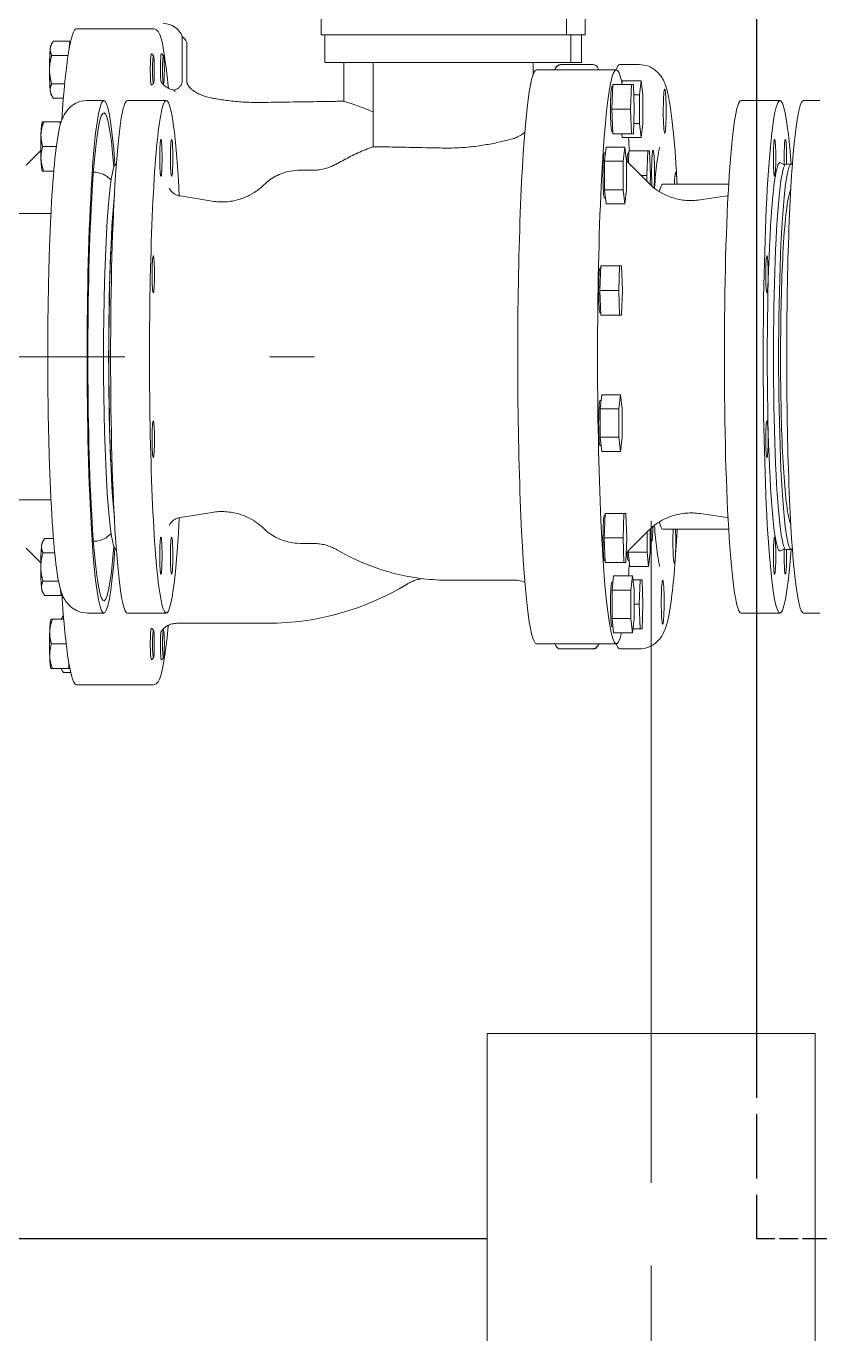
# Model space of a CAD drawing. Header units: millimetres. Extents: x 0 to 100323, y 0 to 59400.
# Drawn here: x 27962 to 28349, y 44694 to 45332 of the extents above; entities that cross this region are included whole.
import ezdxf

# ---------------------------------------------------------------- set-up
doc = ezdxf.new("R2010")
doc.units = ezdxf.units.MM
doc.header["$LTSCALE"] = 100
doc.linetypes.add('CHAIN', pattern=[0.3543, 0.2362, -0.0295, 0.0591, -0.0295])
doc.linetypes.add('DASHED', pattern=[0.2067, 0.1654, -0.0413])
for name, color, linetype, lineweight in [('Centerline', 7, 'Continuous', 18), ('Hidden', 7, 'DASHED', 25), ('Visible', 7, 'Continuous', 25)]:
    doc.layers.add(name, color=color, linetype=linetype, lineweight=lineweight)
for name, color, linetype, lineweight, true_color in [('P_Biomass (BM)', 150, 'Continuous', 18, 0x007fff), ('P_BioMass CenterLine', 150, 'CHAIN', 18, 0x007fff), ('P_Cable Ducts (CD)', 30, 'Continuous', 18, 0xff7f00)]:
    doc.layers.add(name, color=color, linetype=linetype, lineweight=lineweight, true_color=true_color)

msp = doc.modelspace()

# ---------------------------------------------------------------- linework, layer by layer
at = {"layer": 'Centerline', "linetype": 'CHAIN', "ltscale": 13.667751}
msp.add_line((28266.6, 45090.53), (28266.6, 43860.53), dxfattribs=at)
at = {"layer": 'Hidden', "ltscale": 1.904597}
msp.add_line((28318.01, 44840.53), (28318.01, 44740.53), dxfattribs=at)
at = {"layer": 'Hidden', "ltscale": 0.544418}
msp.add_line((28318.01, 44740.53), (28346.6, 44740.53), dxfattribs=at)
at = {"layer": 'P_Biomass (BM)'}
for p, q in [((28105.6, 45327.53), (28105.6, 45407.53)), ((28225.34, 45407.53), (28225.34, 45327.53)), ((28234.5, 45327.53), (28234.5, 45407.53)), ((28023.78, 45330.53), (27986.36, 45330.53)), ((27973.84, 45322.51), (27974.45, 45323.59)), ((27983.11, 45324.44), (27974.99, 45324.44)), ((27983.11, 45324.44), (27982.56, 45319.59)), ((27983.24, 45323.26), (27983.11, 45324.44)), ((28037.93, 45305.51), (28037.93, 45326.78)), ((28040.16, 45323.03), (28040.16, 45304.66)), ((28105.6, 45327.53), (28225.34, 45327.53)), ((28107.47, 45327.53), (28107.47, 45314.03)), ((28225.34, 45327.53), (28227.21, 45327.53)), ((28227.21, 45327.53), (28227.39, 45327.53)), ((28227.39, 45327.53), (28232.45, 45327.53)), ((28227.39, 45327.53), (28227.39, 45314.03)), ((28232.45, 45327.53), (28232.63, 45327.53)), ((28232.63, 45327.53), (28234.5, 45327.53)), ((28232.63, 45327.53), (28232.63, 45314.03)), ((27982.22, 45317.52), (27974.21, 45317.52)), ((28023.85, 45317.35), (28022.85, 45318.34)), ((28028.76, 45317.35), (28027.76, 45318.34)), ((28133.51, 45314.03), (28107.47, 45314.03)), ((28116.66, 45295.15), (28116.66, 45314.03)), ((28131.05, 45272.99), (28131.05, 45314.03)), ((28133.51, 45314.03), (28198.91, 45314.03)), ((28227.39, 45314.03), (28198.91, 45314.03)), ((28209.05, 45308.2), (28209.05, 45314.03)), ((28210.71, 45310.53), (28249.63, 45310.53)), ((28238.32, 45313.03), (28222.35, 45313.03)), ((28227.39, 45314.03), (28230.74, 45314.03)), ((28232.63, 45314.03), (28230.74, 45314.03)), ((28251.29, 45313.03), (28260.77, 45313.03)), ((28023.85, 45303.83), (28023.13, 45303.11)), ((28028.76, 45303.83), (28028.44, 45303.52)), ((28252.33, 45303.27), (28252.54, 45305.13)), ((28252.54, 45305.13), (28261.72, 45305.13)), ((28260.94, 45298.2), (28261.72, 45305.13)), ((28261.72, 45305.13), (28262.51, 45298.2)), ((27973.84, 45298.67), (27974.45, 45297.59)), ((27980.55, 45303.66), (27974.21, 45303.66)), ((28247.4, 45291.27), (28247.86, 45303.27)), ((28247.82, 45302.27), (28247.51, 45302.27)), ((28247.86, 45303.27), (28257.04, 45303.27)), ((28256.58, 45291.27), (28257.04, 45303.27)), ((28257.04, 45303.27), (28257.94, 45303.27)), ((28257.94, 45303.27), (28258.4, 45291.27)), ((28258.14, 45298.2), (28260.94, 45298.2)), ((28260.94, 45298.2), (28260.94, 45284.34)), ((28262.51, 45298.2), (28262.51, 45284.34)), ((27979.92, 45296.73), (27974.99, 45296.73)), ((27999.66, 45295.53), (27991.68, 45295.53)), ((28011.14, 45295.53), (28030.1, 45295.53)), ((28247.4, 45291.27), (28256.58, 45291.27)), ((28247.86, 45279.27), (28247.4, 45291.27)), ((28256.58, 45291.27), (28257.04, 45279.27)), ((28258.4, 45291.27), (28257.94, 45279.27)), ((28329.46, 45295.53), (28310.5, 45295.53)), ((28340.93, 45295.53), (28348.92, 45295.53)), ((27969.58, 45284.98), (27969.63, 45285.06)), ((27978.4, 45285.06), (27970.29, 45285.06)), ((27978.4, 45285.06), (27978.34, 45283.41)), ((27978.83, 45285.06), (27978.4, 45285.06)), ((28247.82, 45280.27), (28247.51, 45280.27)), ((28247.86, 45279.27), (28257.04, 45279.27)), ((28252.54, 45277.41), (28252.33, 45279.27)), ((28257.04, 45279.27), (28257.94, 45279.27)), ((28258.14, 45284.34), (28260.94, 45284.34)), ((28261.72, 45277.41), (28260.94, 45284.34)), ((28261.72, 45277.41), (28262.51, 45284.34)), ((27976.47, 45273.06), (27969.84, 45273.06)), ((28243.86, 45265.85), (28244.64, 45272.77)), ((28244.64, 45272.77), (28253.83, 45272.77)), ((28252.54, 45277.41), (28261.72, 45277.41)), ((28253.04, 45265.85), (28253.83, 45272.77)), ((28253.83, 45272.77), (28254.61, 45265.85)), ((27961.75, 45263.9), (27968.9, 45271.08)), ((28244.32, 45269.92), (28243.85, 45269.92)), ((28243.86, 45265.85), (28253.04, 45265.85)), ((28243.86, 45251.99), (28243.86, 45265.85)), ((28253.04, 45251.99), (28253.04, 45265.85)), ((28254.61, 45265.85), (28254.61, 45251.99)), ((28255.72, 45269.92), (28255.41, 45269.92)), ((28255.54, 45265.11), (28255.76, 45270.92)), ((28255.76, 45270.92), (28264.94, 45270.92)), ((28264.94, 45270.92), (28264.48, 45258.92)), ((28264.94, 45270.92), (28265.84, 45270.92)), ((28265.84, 45270.92), (28266.3, 45258.92)), ((27969.58, 45261.14), (27969.63, 45261.06)), ((27975.21, 45261.06), (27970.29, 45261.06)), ((27994.68, 45260.53), (27994.57, 45260.53)), ((28005.75, 45264.53), (28005.65, 45264.53)), ((28095.36, 45261.53), (28101.38, 45261.53)), ((28265.3, 45255.3), (28255.88, 45264.76)), ((28331.79, 45263.98), (28329.69, 45265.19)), ((28332.45, 45264.53), (28334.95, 45264.53)), ((28261.7, 45258.92), (28264.48, 45258.92)), ((28264.59, 45256.01), (28264.48, 45258.92)), ((28266.3, 45258.92), (28266.13, 45254.5)), ((28272.24, 45254.68), (28304.45, 45254.68)), ((28052.44, 45246.41), (28036.86, 45248.94)), ((28244.32, 45247.92), (28243.85, 45247.92)), ((28243.86, 45251.99), (28253.04, 45251.99)), ((28244.64, 45245.06), (28243.86, 45251.99)), ((28253.04, 45251.99), (28253.83, 45245.06)), ((28253.83, 45245.06), (28254.61, 45251.99)), ((28290.49, 45247.03), (28303.65, 45249)), ((27852.42, 45240.38), (27973.86, 45240.38)), ((28244.64, 45245.06), (28253.83, 45245.06)), ((28241.62, 45202.88), (28242.08, 45214.88)), ((28242.08, 45214.88), (28251.26, 45214.88)), ((28250.8, 45202.88), (28251.26, 45214.88)), ((28251.26, 45214.88), (28252.16, 45214.88)), ((28252.16, 45214.88), (28252.62, 45202.88)), ((28242.04, 45213.88), (28241.73, 45213.88)), ((28241.62, 45202.88), (28250.8, 45202.88)), ((28242.08, 45190.88), (28241.62, 45202.88)), ((28251.26, 45190.88), (28250.8, 45202.88)), ((28252.16, 45190.88), (28252.62, 45202.88)), ((28242.04, 45191.88), (28241.73, 45191.88)), ((28242.08, 45190.88), (28251.26, 45190.88)), ((28252.16, 45190.88), (28251.26, 45190.88)), ((28241.74, 45145.1), (28242.53, 45152.03)), ((28242.53, 45152.03), (28251.71, 45152.03)), ((28250.92, 45145.1), (28251.71, 45152.03)), ((28251.71, 45152.03), (28252.49, 45145.1)), ((28242.2, 45149.18), (28241.73, 45149.18)), ((28241.74, 45145.1), (28250.92, 45145.1)), ((28241.74, 45131.25), (28241.74, 45145.1)), ((28250.92, 45131.25), (28250.92, 45145.1)), ((28252.49, 45145.1), (28252.49, 45131.25)), ((28242.2, 45127.18), (28241.73, 45127.18)), ((28241.74, 45131.25), (28250.92, 45131.25)), ((28242.53, 45124.32), (28241.74, 45131.25)), ((28251.71, 45124.32), (28250.92, 45131.25)), ((28251.71, 45124.32), (28252.49, 45131.25)), ((28242.53, 45124.32), (28251.71, 45124.32)), ((27852.42, 45100.68), (27973.86, 45100.68)), ((28052.44, 45094.65), (28036.86, 45092.12)), ((28243.74, 45082.14), (28244.19, 45094.14)), ((28244.19, 45094.14), (28253.37, 45094.14)), ((28252.92, 45082.14), (28253.37, 45094.14)), ((28253.37, 45094.14), (28254.28, 45094.14)), ((28254.28, 45094.14), (28254.73, 45082.14)), ((28290.49, 45094.03), (28303.65, 45092.05)), ((28244.15, 45093.14), (28243.85, 45093.14)), ((27969.58, 45079.92), (27970.2, 45081)), ((27975.06, 45081.85), (27970.74, 45081.85)), ((28243.74, 45082.14), (28252.92, 45082.14)), ((28244.19, 45070.14), (28243.74, 45082.14)), ((28253.37, 45070.14), (28252.92, 45082.14)), ((28254.73, 45082.14), (28254.28, 45070.14)), ((28265.3, 45085.76), (28255.88, 45076.3)), ((28264.6, 45075.21), (28264.6, 45085.06)), ((28266.17, 45086.6), (28266.17, 45075.21)), ((28272.24, 45086.38), (28304.45, 45086.38)), ((27961.75, 45077.15), (27968.9, 45069.97)), ((27975.68, 45074.93), (27969.96, 45074.93)), ((27994.68, 45080.53), (27994.57, 45080.53)), ((28005.75, 45076.53), (28005.65, 45076.53)), ((28095.36, 45079.53), (28101.38, 45079.53)), ((28255.42, 45075.21), (28255.42, 45075.82)), ((28255.42, 45075.21), (28264.6, 45075.21)), ((28256.21, 45068.28), (28255.42, 45075.21)), ((28265.39, 45068.28), (28264.6, 45075.21)), ((28266.17, 45075.21), (28265.39, 45068.28)), ((28331.79, 45077.08), (28329.69, 45075.86)), ((28332.45, 45076.53), (28334.95, 45076.53)), ((28244.15, 45071.14), (28243.85, 45071.14)), ((28244.19, 45070.14), (28253.37, 45070.14)), ((28254.28, 45070.14), (28253.37, 45070.14)), ((28255.88, 45071.14), (28255.41, 45071.14)), ((28256.21, 45068.28), (28265.39, 45068.28)), ((28168.05, 45061.53), (28200.73, 45061.53)), ((28247.53, 45056.72), (28248.31, 45063.64)), ((28248.31, 45063.64), (28257.49, 45063.64)), ((28256.71, 45056.72), (28257.49, 45063.64)), ((28257.49, 45063.64), (28258.28, 45056.72)), ((28257.7, 45061.79), (28261.27, 45061.79)), ((28261.27, 45061.79), (28260.82, 45049.79)), ((28261.27, 45061.79), (28262.18, 45061.79)), ((28262.63, 45049.79), (28262.18, 45061.79)), ((27969.58, 45056.08), (27970.2, 45055)), ((27977.56, 45061.07), (27969.96, 45061.07)), ((27978.54, 45056.93), (27978.85, 45054.14)), ((27978.85, 45054.14), (27979, 45055.47)), ((28247.99, 45060.79), (28247.51, 45060.79)), ((28247.53, 45056.72), (28256.71, 45056.72)), ((28247.53, 45042.86), (28247.53, 45056.72)), ((28256.71, 45042.86), (28256.71, 45056.72)), ((28258.28, 45042.86), (28258.28, 45056.72)), ((27978.85, 45054.14), (27970.74, 45054.14)), ((28258.28, 45049.79), (28260.82, 45049.79)), ((28261.27, 45037.79), (28260.82, 45049.79)), ((28262.63, 45049.79), (28262.18, 45037.79)), ((27973.84, 45042.39), (27973.88, 45042.47)), ((27980.08, 45042.47), (27974.54, 45042.47)), ((27978.79, 45042.47), (27979.36, 45043.47)), ((27979.92, 45044.33), (27979.9, 45044.33)), ((27999.66, 45045.53), (27991.68, 45045.53)), ((28011.14, 45045.53), (28030.1, 45045.53)), ((28247.53, 45042.86), (28256.71, 45042.86)), ((28248.31, 45035.93), (28247.53, 45042.86)), ((28257.49, 45035.93), (28256.71, 45042.86)), ((28258.28, 45042.86), (28257.49, 45035.93)), ((28329.46, 45045.53), (28310.5, 45045.53)), ((28340.93, 45045.53), (28348.92, 45045.53)), ((28023.85, 45037.23), (28023.13, 45037.95)), ((28028.76, 45037.23), (28028.44, 45037.54)), ((28079.66, 45040.53), (28035.25, 45040.53)), ((28247.99, 45038.79), (28247.51, 45038.79)), ((28248.31, 45035.93), (28257.49, 45035.93)), ((28257.7, 45037.79), (28261.27, 45037.79)), ((28262.18, 45037.79), (28261.27, 45037.79)), ((27981.3, 45030.47), (27974.09, 45030.47)), ((28210.71, 45030.53), (28249.63, 45030.53)), ((28023.85, 45023.71), (28022.85, 45022.71)), ((28028.76, 45023.71), (28027.76, 45022.71)), ((28238.32, 45028.03), (28222.35, 45028.03)), ((28251.29, 45028.03), (28260.77, 45028.03)), ((27973.84, 45018.55), (27973.88, 45018.47)), ((27982.65, 45018.47), (27974.54, 45018.47)), ((27978.79, 45018.47), (27979.36, 45017.47)), ((27982.53, 45021.59), (27982.65, 45018.47)), ((27982.65, 45018.47), (27983.1, 45018.47)), ((27983.5, 45016.61), (27979.9, 45016.61)), ((28023.78, 45010.53), (27986.36, 45010.53))]:
    msp.add_line(p, q, dxfattribs=at)
for centre, radius, start, end in [((28028.66, 45323.03), 10, 21.91075, 90), ((28079.66, 45170.53), 130, 66.71436, 73.46227), ((28079.66, 45170.53), 130, 270, 301.49907)]:
    msp.add_arc(centre, radius, start, end, dxfattribs=at)
for centre, major_axis, start_param, end_param in [((27986.36, 45170.53), (0, 160), 0, 0.765731), ((27973.92, 45310.59), (0, 12), 0.523599, 1.570796), ((27973.92, 45310.59), (0, 12), 0.113789, 0.523599), ((28022.82, 45310.59), (0, 7.77), 6.217589, 8.835221), ((28027.73, 45310.59), (0, 7.77), 6.217589, 8.311622), ((28249.63, 45170.53), (0, 140), 5.97488, 9.703499), ((27973.92, 45310.59), (0, 12), 1.570796, 2.617994), ((28210.71, 45170.53), (0, 140), 0, 3.141593), ((28251.29, 45170.53), (0, 142.5), 0, 0.187592), ((27999.66, 45170.53), (0, -125), 2.417031, 7.007747), ((28030.1, 45170.53), (0, -125), 2.249602, 7.175176), ((28329.46, 45170.53), (0, -125), 2.421887, 7.002891), ((27973.92, 45310.59), (0, -12), 5.759587, 6.169397), ((27999.66, 45170.53), (0, -119), 2.461301, 6.963477), ((28247.51, 45291.27), (0, -11), 3.141593, 6.283185), ((28273.24, 45290.29), (0, 10.75), 0.162793, 5.995002), ((28011.14, 45170.53), (0, -125), 3.141593, 6.283185), ((28310.5, 45170.53), (0, -125), 3.141593, 6.283185), ((28340.93, 45170.53), (0, 125), 0, 3.141593), ((27969.67, 45273.06), (0, 12), 0.113789, 1.047198), ((27969.67, 45273.06), (0, 12), 1.047198, 2.094395), ((28249.63, 45170.53), (0, 140), 5.511964, 5.581042), ((28267.55, 45260.53), (0, 10.75), 3.919198, 6.7804), ((28332.09, 45267.54), (0, 9), 4.371686, 8.24304), ((27969.67, 45273.06), (0, -12), 5.235988, 6.169397), ((28243.85, 45258.92), (0, -11), 3.141593, 6.283185), ((28255.41, 45258.92), (0, 11), 0, 0.885721), ((28267.55, 45260.53), (0, 10.75), 0.948191, 2.25751), ((28329.46, 45170.53), (0, 94.73), 6.245329, 9.462635), ((28334.95, 45170.53), (0, 94), 6.190751, 9.517212), ((28005.65, 45170.53), (0, -94), 3.141593, 6.283185), ((28278.63, 45249.9), (0, 10.75), 5.66058, 7.393169), ((28332.45, 45170.53), (0, 94), 0, 3.141593), ((28272.24, 45170.53), (0, 84.15), 0, 0.294103), ((28278.63, 45249.9), (0, -10.75), 2.031609, 2.068011), ((28008.15, 45170.53), (0, 94), 0.577185, 2.564408), ((28008.15, 45170.53), (0, -93), 3.752368, 5.672409), ((28241.73, 45202.88), (0, -11), 3.141593, 6.283185), ((28241.73, 45138.18), (0, -11), 3.141593, 6.283185), ((28243.85, 45082.14), (0, -11), 3.141593, 6.283185), ((28266.86, 45091.16), (0, -10.75), 5.66058, 7.533429), ((28272.24, 45170.53), (0, -84.15), 5.989083, 6.283185), ((28266.86, 45091.16), (0, 10.75), 2.004432, 2.068011), ((28277.94, 45080.53), (0, -10.75), 4.136696, 6.7804), ((28277.94, 45080.53), (0, -10.75), 0.948191, 2.146489), ((27969.67, 45068), (0, 12), 0.523599, 1.570796), ((27969.67, 45068), (0, 12), 0.113789, 0.523599), ((28255.41, 45082.14), (0, -11), 5.397465, 6.283185), ((28332.09, 45073.52), (0, -9), 4.323331, 8.194685), ((27969.67, 45068), (0, 12), 1.570796, 2.617994), ((28249.63, 45170.53), (0, 140), 3.843736, 3.912059), ((28272.25, 45050.76), (0, -10.75), 0.162793, 5.995002), ((27969.67, 45068), (0, -12), 5.759587, 6.169397), ((27986.36, 45170.53), (0, -160), 5.517455, 6.283185), ((28247.51, 45049.79), (0, -11), 3.141593, 6.283185), ((27973.92, 45030.47), (0, 12), 0.113789, 1.047198), ((27973.92, 45030.47), (0, 12), 1.047198, 2.094395), ((28022.82, 45030.47), (0, -7.77), 3.731149, 6.348781), ((28027.73, 45030.47), (0, -7.77), 4.254748, 6.348781), ((28251.29, 45170.53), (0, -142.5), 6.095593, 6.283185), ((27973.92, 45030.47), (0, -12), 5.235988, 6.169397)]:
    msp.add_ellipse(centre, major_axis=major_axis, ratio=0.065414, start_param=start_param, end_param=end_param, dxfattribs=at)
for centre, major_axis in [((28023.82, 45310.59), (0, 6.77)), ((28028.73, 45310.59), (0, -6.77)), ((28027.47, 45267.54), (0, 9)), ((28032.73, 45267.54), (0, -9)), ((28326.83, 45267.54), (0, 9)), ((28023.75, 45210.71), (0, 9)), ((28323.11, 45210.71), (0, -9)), ((28023.75, 45130.35), (0, 9)), ((28323.11, 45130.35), (0, -9)), ((28027.47, 45073.52), (0, 9)), ((28032.73, 45073.52), (0, -9)), ((28326.83, 45073.52), (0, -9)), ((28023.82, 45030.47), (0, 6.77)), ((28028.73, 45030.47), (0, -6.77))]:
    msp.add_ellipse(centre, major_axis=major_axis, ratio=0.065414, dxfattribs=at)
for points, knots in [([(28031.13, 45301.49), (28030.5, 45308.05), (28029.82, 45313.57), (28028.05, 45324.41), (28027.57, 45328.07), (28024.92, 45330.26), (28024.38, 45330.53), (28023.78, 45330.53)], [7.2539836, 7.2539836, 7.2539836, 7.2539836, 7.473267, 7.473267, 7.7999765, 7.7999765, 7.8539816, 7.8539816, 7.8539816, 7.8539816]), ([(28037.94, 45326.76), (28037.96, 45326.72), (28038, 45326.66), (28038.25, 45326.4), (28038.53, 45326.13), (28039.18, 45325.44), (28039.55, 45324.98), (28039.89, 45324.28), (28039.99, 45324.06), (28040.1, 45323.65), (28040.13, 45323.48), (28040.16, 45323.21), (28040.16, 45323.12), (28040.16, 45323.03)], [4.346004, 4.346004, 4.346004, 4.346004, 4.614397, 4.614397, 5.186441, 5.186441, 5.814482, 5.814482, 6.038344, 6.038344, 6.170665, 6.170665, 6.234872, 6.234872, 6.234872, 6.234872]), ([(28238.32, 45313.03), (28239.32, 45313.03), (28239.99, 45312.37), (28240.67, 45311.4), (28240.88, 45310.99), (28241.08, 45310.53)], [4.712389, 4.712389, 4.712389, 4.712389, 4.8063446, 4.8063446, 4.8629007, 4.8629007, 4.8629007, 4.8629007]), ([(28279.31, 45254.68), (28279.07, 45259.09), (28278.81, 45263.27), (28277.83, 45277.1), (28277.03, 45285.29), (28275.56, 45295.22), (28275.02, 45298.17), (28273.79, 45302.53), (28273.35, 45304.05), (28271.68, 45306.97), (28271.07, 45307.94), (28268.97, 45310.11), (28267.51, 45311.34), (28263.96, 45312.7), (28262.37, 45313.03), (28260.77, 45313.03)], [2.7204639, 2.7204639, 2.7204639, 2.7204639, 2.850689, 2.850689, 3.1801108, 3.1801108, 3.3684815, 3.3684815, 3.4827341, 3.4827341, 3.5295395, 3.5295395, 3.5719089, 3.5719089, 3.5969868, 3.5969868, 3.5969868, 3.5969868]), ([(28023.13, 45303.11), (28023.1, 45303.08), (28023.07, 45303.07), (28022.96, 45303.05), (28022.85, 45303.12), (28022.66, 45303.47), (28022.57, 45303.75), (28022.54, 45304.13)], [2.1876151, 2.1876151, 2.1876151, 2.1876151, 2.2549429, 2.2549429, 2.4488197, 2.4488197, 2.6508871, 2.6508871, 2.6508871, 2.6508871]), ([(28027.6, 45304.68), (28027.55, 45304.92), (28027.5, 45305.18), (28027.36, 45305.98), (28027.29, 45306.55), (28027.27, 45307.15)], [2.3369942, 2.3369942, 2.3369942, 2.3369942, 2.4488197, 2.4488197, 2.6508871, 2.6508871, 2.6508871, 2.6508871]), ([(28033.93, 45300.62), (28032.6, 45300.81), (28031.43, 45301.28), (28029.62, 45302.34), (28029, 45302.91), (28028.03, 45303.95), (28027.79, 45304.36), (28027.48, 45304.88), (28027.44, 45304.99), (28027.44, 45304.99)], [4.7216684, 4.7216684, 4.7216684, 4.7216684, 4.7504118, 4.7504118, 4.7824609, 4.7824609, 4.823845, 4.823845, 4.8671862, 4.8671862, 4.8671862, 4.8671862]), ([(28033.88, 45300.61), (28034.12, 45300.66), (28034.38, 45300.73), (28034.94, 45300.93), (28035.24, 45301.07), (28035.92, 45301.48), (28036.29, 45301.78), (28036.96, 45302.5), (28037.25, 45302.95), (28037.69, 45303.91), (28037.84, 45304.43), (28037.92, 45305.14), (28037.93, 45305.32), (28037.93, 45305.51)], [0, 0, 0, 0, 0.0858513, 0.0858513, 0.1884638, 0.1884638, 0.3291483, 0.3291483, 0.487157, 0.487157, 0.6468721, 0.6468721, 0.7028784, 0.7028784, 0.7028784, 0.7028784]), ([(28040.16, 45304.66), (28040.16, 45304.58), (28040.16, 45304.51), (28040.17, 45304.44), (28040.18, 45304.33), (28040.2, 45304.23), (28040.22, 45304.15), (28040.26, 45303.97), (28040.31, 45303.8), (28040.37, 45303.64), (28040.41, 45303.55), (28040.45, 45303.45), (28040.5, 45303.36), (28040.63, 45303.08), (28040.8, 45302.8), (28041, 45302.52), (28041.31, 45302.1), (28041.72, 45301.63), (28042.26, 45301.13), (28042.4, 45301), (28042.56, 45300.87), (28042.72, 45300.74), (28042.92, 45300.57), (28043.13, 45300.41), (28043.36, 45300.24), (28043.63, 45300.05), (28043.91, 45299.86), (28044.21, 45299.68), (28044.36, 45299.58), (28044.52, 45299.49), (28044.68, 45299.39), (28045.3, 45299.03), (28045.97, 45298.69), (28046.69, 45298.38), (28048.2, 45297.73), (28049.92, 45297.2), (28051.82, 45296.82)], [0, 0, 0, 0, 0.022735, 0.022735, 0.022735, 0.056178, 0.056178, 0.056178, 0.123586, 0.123586, 0.123586, 0.164968, 0.164968, 0.164968, 0.280361, 0.280361, 0.280361, 0.452359, 0.452359, 0.452359, 0.497488, 0.497488, 0.497488, 0.553168, 0.553168, 0.553168, 0.618151, 0.618151, 0.618151, 0.652402, 0.652402, 0.652402, 0.785691, 0.785691, 0.785691, 1.064667, 1.064667, 1.064667, 1.064667]), ([(28034.48, 45299.98), (28034.47, 45299.99), (28034.47, 45299.99), (28034.47, 45299.99), (28034.42, 45300.02), (28034.38, 45300.04), (28034.33, 45300.07), (28034.21, 45300.15), (28034.11, 45300.22), (28034.04, 45300.28), (28033.95, 45300.36), (28033.89, 45300.42), (28033.86, 45300.47), (28033.85, 45300.48), (28033.84, 45300.49), (28033.84, 45300.5), (28033.82, 45300.54), (28033.82, 45300.57), (28033.84, 45300.59), (28033.85, 45300.6), (28033.86, 45300.61), (28033.88, 45300.61)], [-0.0064, -0.0064, -0.0064, -0.0064, 0, 0, 0, 0.092512, 0.092512, 0.092512, 0.357836, 0.357836, 0.357836, 0.649, 0.649, 0.649, 0.701693, 0.701693, 0.701693, 0.977222, 0.977222, 0.977222, 1.10244, 1.10244, 1.10244, 1.10244]), ([(28273.12, 45300.9), (28273.14, 45300.95), (28273.16, 45300.99), (28273.24, 45301.08), (28273.3, 45301.03), (28273.39, 45300.79), (28273.41, 45300.71), (28273.44, 45300.6)], [-2.1952792, -2.1952792, -2.1952792, -2.1952792, -2.0993492, -2.0993492, -1.8229843, -1.8229843, -1.7097702, -1.7097702, -1.7097702, -1.7097702]), ([(27991.68, 45045.53), (27990.14, 45045.53), (27988.61, 45045.84), (27985.91, 45046.84), (27984.79, 45047.54), (27982.83, 45049.07), (27982.11, 45049.88), (27980.73, 45051.67), (27980.26, 45052.55), (27978.95, 45055.26), (27978.56, 45056.73), (27977.12, 45062.53), (27976.42, 45067.6), (27975, 45081.6), (27974.36, 45090.67), (27973.34, 45110.98), (27972.95, 45122.06), (27972.43, 45145.38), (27972.3, 45157.61), (27972.29, 45182.08), (27972.41, 45194.31), (27972.91, 45217.59), (27973.28, 45228.63), (27974.25, 45248.5), (27974.84, 45257.3), (27976.24, 45272.12), (27976.98, 45277.82), (27978.5, 45284.15), (27978.9, 45285.72), (27980.38, 45288.74), (27980.95, 45289.81), (27983.02, 45292.16), (27984.3, 45293.38), (27987.72, 45294.98), (27989.42, 45295.45), (27991.36, 45295.53), (27991.52, 45295.53), (27991.68, 45295.53)], [3.719484, 3.719484, 3.719484, 3.719484, 3.743798, 3.743798, 3.77054, 3.77054, 3.803968, 3.803968, 3.854309, 3.854309, 3.976904, 3.976904, 4.291063, 4.291063, 4.635426, 4.635426, 4.961498, 4.961498, 5.284378, 5.284378, 5.606591, 5.606591, 5.929416, 5.929416, 6.25521, 6.25521, 6.595584, 6.595584, 6.728331, 6.728331, 6.787184, 6.787184, 6.830531, 6.830531, 6.858525, 6.858525, 6.861077, 6.861077, 6.861077, 6.861077]), ([(28077.11, 45294.56), (28076.44, 45294.55), (28075.77, 45294.54), (28072.65, 45294.54), (28070.13, 45294.62), (28065.15, 45294.92), (28062.7, 45295.15), (28058.04, 45295.73), (28055.83, 45296.07), (28053.12, 45296.56), (28052.46, 45296.69), (28051.82, 45296.82)], [-12.030169, -12.030169, -12.030169, -12.030169, -11.831688, -11.831688, -11.092097, -11.092097, -10.352506, -10.352506, -9.612916, -9.612916, -9.362657, -9.362657, -9.362657, -9.362657]), ([(28116.66, 45295.15), (28116.66, 45295.15), (28116.63, 45295.15), (28116.42, 45295.15), (28116.02, 45295.15), (28114.71, 45295.13), (28113.79, 45295.12), (28111.49, 45295.09), (28110.1, 45295.07), (28106.97, 45295.02), (28105.22, 45295), (28101.54, 45294.94), (28099.48, 45294.91), (28095.04, 45294.84), (28092.66, 45294.8), (28087.74, 45294.73), (28085.19, 45294.69), (28080.78, 45294.62), (28078.93, 45294.59), (28077.11, 45294.56)], [5.636973, 5.636973, 5.636973, 5.636973, 5.876693, 5.876693, 6.611227, 6.611227, 7.345761, 7.345761, 8.080295, 8.080295, 8.814829, 8.814829, 9.549468, 9.549468, 10.284108, 10.284108, 11.018747, 11.018747, 11.555001, 11.555001, 11.555001, 11.555001]), ([(28199.16, 45276.86), (28199.95, 45277.07), (28200.73, 45277.36), (28202.84, 45278.38), (28204.01, 45279.19), (28205, 45280.01)], [4.903729, 4.903729, 4.903729, 4.903729, 5.267449, 5.267449, 5.908804, 5.908804, 5.908804, 5.908804]), ([(28113.68, 45264.84), (28114.69, 45265.43), (28115.73, 45266.02), (28117.88, 45267.17), (28118.98, 45267.74), (28121.23, 45268.86), (28122.39, 45269.41), (28124.77, 45270.48), (28125.98, 45271.01), (28128.47, 45272.02), (28129.75, 45272.52), (28131.05, 45272.99)], [1.53270119, 1.53270119, 1.53270119, 1.53270119, 1.53554998, 1.53554998, 1.53839878, 1.53839878, 1.54124757, 1.54124757, 1.54409637, 1.54409637, 1.54694506, 1.54694506, 1.54694506, 1.54694506]), ([(28165.51, 45272.33), (28163.09, 45272.38), (28160.69, 45272.43), (28153.79, 45272.56), (28149.52, 45272.64), (28141.72, 45272.79), (28138.35, 45272.85), (28134.02, 45272.93), (28132.69, 45272.95), (28131.33, 45272.98), (28131.05, 45272.99), (28131.05, 45272.99)], [-11.882369, -11.882369, -11.882369, -11.882369, -11.147748, -11.147748, -9.71082, -9.71082, -8.156645, -8.156645, -7.011565, -7.011565, -6.196984, -6.196984, -6.196984, -6.196984]), ([(28199.16, 45276.86), (28198.08, 45276.57), (28196.94, 45276.27), (28193.93, 45275.53), (28191.89, 45275.06), (28187.48, 45274.18), (28185.11, 45273.76), (28180.19, 45273.06), (28177.64, 45272.78), (28172.53, 45272.41), (28169.97, 45272.31), (28167.5, 45272.31), (28166.84, 45272.31), (28166.17, 45272.32), (28165.51, 45272.33)], [-3.445671, -3.445671, -3.445671, -3.445671, -2.967773, -2.967773, -2.22583, -2.22583, -1.483887, -1.483887, -0.741943, -0.741943, 0, 0, 0, 0.19854, 0.19854, 0.19854, 0.19854]), ([(28270.8, 45272.73), (28270.8, 45272.73), (28270.67, 45272.33), (28270.23, 45270.39), (28269.82, 45268.04), (28269.02, 45261.7), (28268.6, 45257.56), (28268.22, 45252.73)], [3.7807368, 3.7807368, 3.7807368, 3.7807368, 3.8745028, 3.8745028, 4.0731492, 4.0731492, 4.289109, 4.289109, 4.289109, 4.289109]), ([(28266.98, 45266.8), (28266.99, 45267.06), (28267.01, 45267.31), (28267.06, 45268.25), (28267.1, 45268.87), (28267.17, 45269.6), (28267.19, 45269.8), (28267.22, 45269.98)], [-2.1952792, -2.1952792, -2.1952792, -2.1952792, -2.0993492, -2.0993492, -1.8229843, -1.8229843, -1.7097702, -1.7097702, -1.7097702, -1.7097702]), ([(27994.68, 45260.53), (27996, 45260.53), (27997.32, 45260.28), (27999.68, 45259.45), (28000.68, 45258.86), (28002.19, 45257.74), (28002.75, 45257.2), (28003.2, 45256.71)], [0.5778917, 0.5778917, 0.5778917, 0.5778917, 0.60088734, 0.60088734, 0.62614472, 0.62614472, 0.64992281, 0.64992281, 0.64992281, 0.64992281]), ([(28095.36, 45261.53), (28093.72, 45261.53), (28092.08, 45261.37), (28088.98, 45260.76), (28087.52, 45260.33), (28084.86, 45259.29), (28083.66, 45258.7), (28081.53, 45257.46), (28080.6, 45256.81), (28078.97, 45255.54), (28078.26, 45254.91), (28077.65, 45254.31)], [4.71238898, 4.71238898, 4.71238898, 4.71238898, 4.72510079, 4.72510079, 4.7378126, 4.7378126, 4.75052441, 4.75052441, 4.76323622, 4.76323622, 4.77594803, 4.77594803, 4.77594803, 4.77594803]), ([(28101.38, 45261.53), (28102.33, 45261.53), (28103.29, 45261.58), (28105.15, 45261.8), (28106.06, 45261.96), (28107.82, 45262.37), (28108.66, 45262.62), (28110.26, 45263.18), (28111.01, 45263.49), (28112.42, 45264.14), (28113.07, 45264.49), (28113.68, 45264.84)], [4.71238898, 4.71238898, 4.71238898, 4.71238898, 4.72000801, 4.72000801, 4.72762704, 4.72762704, 4.73524606, 4.73524606, 4.74286509, 4.74286509, 4.75048412, 4.75048412, 4.75048412, 4.75048412]), ([(28052.44, 45246.41), (28054.58, 45246.06), (28056.85, 45245.95), (28061.29, 45246.23), (28063.45, 45246.63), (28067.4, 45247.78), (28069.18, 45248.53), (28072.29, 45250.14), (28073.62, 45251), (28075.9, 45252.7), (28076.84, 45253.53), (28077.65, 45254.31)], [4.70177791, 4.70177791, 4.70177791, 4.70177791, 4.71661193, 4.71661193, 4.73144596, 4.73144596, 4.74627998, 4.74627998, 4.761114, 4.761114, 4.77594803, 4.77594803, 4.77594803, 4.77594803]), ([(28290.49, 45247.03), (28288.3, 45246.7), (28285.98, 45246.61), (28281.49, 45246.97), (28279.31, 45247.41), (28275.36, 45248.64), (28273.59, 45249.42), (28270.52, 45251.08), (28269.22, 45251.97), (28266.99, 45253.68), (28266.08, 45254.52), (28265.3, 45255.3)], [1.56096304, 1.56096304, 1.56096304, 1.56096304, 1.57604994, 1.57604994, 1.59113684, 1.59113684, 1.60622374, 1.60622374, 1.62131063, 1.62131063, 1.63639753, 1.63639753, 1.63639753, 1.63639753]), ([(28279.04, 45258.63), (28279.06, 45258.45), (28279.07, 45258.25), (28279.13, 45257.44), (28279.17, 45256.75), (28279.22, 45255.68), (28279.24, 45255.36), (28279.25, 45255.03)], [-2.1952792, -2.1952792, -2.1952792, -2.1952792, -2.0993492, -2.0993492, -1.8229843, -1.8229843, -1.7097702, -1.7097702, -1.7097702, -1.7097702]), ([(28036.86, 45248.94), (28035.88, 45249.1), (28035.01, 45249.44), (28033.62, 45250.23), (28033.12, 45250.67), (28032.33, 45251.47), (28032.09, 45251.81), (28031.69, 45252.43), (28031.61, 45252.62), (28031.57, 45252.73), (28031.56, 45252.75), (28031.56, 45252.75)], [1.5814074, 1.5814074, 1.5814074, 1.5814074, 1.6078018, 1.6078018, 1.6370355, 1.6370355, 1.6718667, 1.6718667, 1.7229736, 1.7229736, 1.7422109, 1.7422109, 1.7422109, 1.7422109]), ([(28334.74, 45252.24), (28334.63, 45251.95), (28334.53, 45251.66), (28333.32, 45247.92), (28332.91, 45244.67), (28331.81, 45234.85), (28331.32, 45228.38), (28330.56, 45213.98), (28330.27, 45206.25), (28329.88, 45189.95), (28329.77, 45181.38), (28329.74, 45164.2), (28329.82, 45155.59), (28330.14, 45139.13), (28330.39, 45131.29), (28331.05, 45117.09), (28331.46, 45110.76), (28332.44, 45099.94), (28332.97, 45095.7), (28334.01, 45091.08), (28334.28, 45090.04), (28334.74, 45088.81)], [5.619929, 5.619929, 5.619929, 5.619929, 5.646579, 5.646579, 5.976302, 5.976302, 6.338074, 6.338074, 6.66672, 6.66672, 6.990644, 6.990644, 7.313552, 7.313552, 7.63714, 7.63714, 7.964305, 7.964305, 8.308864, 8.308864, 8.41783, 8.41783, 8.41783, 8.41783]), ([(28077.65, 45086.74), (28076.84, 45087.53), (28075.9, 45088.36), (28073.62, 45090.05), (28072.29, 45090.92), (28069.18, 45092.53), (28067.4, 45093.28), (28063.45, 45094.43), (28061.29, 45094.82), (28056.85, 45095.11), (28054.58, 45095), (28052.44, 45094.65)], [1.50723728, 1.50723728, 1.50723728, 1.50723728, 1.5220713, 1.5220713, 1.53690533, 1.53690533, 1.55173935, 1.55173935, 1.56657338, 1.56657338, 1.5814074, 1.5814074, 1.5814074, 1.5814074]), ([(28265.3, 45085.76), (28266.08, 45086.54), (28266.99, 45087.37), (28269.22, 45089.09), (28270.52, 45089.97), (28273.59, 45091.64), (28275.36, 45092.42), (28279.31, 45093.64), (28281.49, 45094.09), (28285.98, 45094.45), (28288.3, 45094.36), (28290.49, 45094.03)], [4.64678778, 4.64678778, 4.64678778, 4.64678778, 4.66187467, 4.66187467, 4.67696157, 4.67696157, 4.69204847, 4.69204847, 4.70713537, 4.70713537, 4.72222226, 4.72222226, 4.72222226, 4.72222226]), ([(28031.56, 45088.31), (28031.56, 45088.31), (28031.57, 45088.33), (28031.63, 45088.47), (28031.71, 45088.65), (28032.03, 45089.15), (28032.19, 45089.38), (28032.79, 45090.09), (28033.33, 45090.65), (28034.94, 45091.59), (28035.84, 45091.95), (28036.86, 45092.12)], [4.5409744, 4.5409744, 4.5409744, 4.5409744, 4.5652142, 4.5652142, 4.6099789, 4.6099789, 4.6359673, 4.6359673, 4.6742898, 4.6742898, 4.7017779, 4.7017779, 4.7017779, 4.7017779]), ([(28268.22, 45088.32), (28268.57, 45083.91), (28268.95, 45080.07), (28269.88, 45072.35), (28270.59, 45069.02), (28270.79, 45068.36), (28270.8, 45068.33), (28270.8, 45068.33)], [6.0464573, 6.0464573, 6.0464573, 6.0464573, 6.2438742, 6.2438742, 6.5302968, 6.5302968, 6.5548295, 6.5548295, 6.5548295, 6.5548295]), ([(28003.2, 45084.35), (28002.61, 45083.7), (28001.84, 45082.97), (27999.67, 45081.61), (27998.28, 45080.99), (27996.02, 45080.59), (27995.35, 45080.53), (27994.68, 45080.53)], [3.64745323, 3.64745323, 3.64745323, 3.64745323, 3.67855022, 3.67855022, 3.70781033, 3.70781033, 3.71948435, 3.71948435, 3.71948435, 3.71948435]), ([(28077.65, 45086.74), (28078.26, 45086.14), (28078.97, 45085.52), (28080.6, 45084.25), (28081.53, 45083.6), (28083.66, 45082.36), (28084.86, 45081.77), (28087.52, 45080.73), (28088.98, 45080.29), (28092.08, 45079.69), (28093.72, 45079.53), (28095.36, 45079.53)], [1.50723728, 1.50723728, 1.50723728, 1.50723728, 1.51994909, 1.51994909, 1.5326609, 1.5326609, 1.54537271, 1.54537271, 1.55808452, 1.55808452, 1.57079633, 1.57079633, 1.57079633, 1.57079633]), ([(28260.77, 45028.03), (28262.39, 45028.03), (28263.99, 45028.36), (28266.78, 45029.44), (28267.92, 45030.19), (28269.92, 45031.82), (28270.64, 45032.68), (28272.12, 45034.69), (28272.6, 45035.69), (28274.29, 45039.52), (28274.77, 45041.9), (28276.74, 45052.3), (28277.81, 45062.86), (28278.93, 45079.71), (28279.13, 45082.98), (28279.31, 45086.38)], [0.4553942, 0.4553942, 0.4553942, 0.4553942, 0.4806875, 0.4806875, 0.508578, 0.508578, 0.5442035, 0.5442035, 0.6029655, 0.6029655, 0.7884224, 0.7884224, 1.2314799, 1.2314799, 1.3319171, 1.3319171, 1.3319171, 1.3319171]), ([(28266.45, 45082.43), (28266.43, 45082.61), (28266.41, 45082.81), (28266.35, 45083.62), (28266.31, 45084.31), (28266.26, 45085.38), (28266.25, 45085.7), (28266.24, 45086.03)], [-2.1952792, -2.1952792, -2.1952792, -2.1952792, -2.0993492, -2.0993492, -1.8229843, -1.8229843, -1.7097702, -1.7097702, -1.7097702, -1.7097702]), ([(28113.68, 45076.21), (28113.07, 45076.57), (28112.42, 45076.91), (28111.01, 45077.57), (28110.26, 45077.88), (28108.66, 45078.44), (28107.82, 45078.69), (28106.06, 45079.09), (28105.15, 45079.26), (28103.29, 45079.47), (28102.33, 45079.53), (28101.38, 45079.53)], [1.53270119, 1.53270119, 1.53270119, 1.53270119, 1.54032021, 1.54032021, 1.54793924, 1.54793924, 1.55555827, 1.55555827, 1.5631773, 1.5631773, 1.57079633, 1.57079633, 1.57079633, 1.57079633]), ([(28168.05, 45061.53), (28163.86, 45061.53), (28159.67, 45061.78), (28151.45, 45062.73), (28147.42, 45063.44), (28139.67, 45065.25), (28135.95, 45066.34), (28128.89, 45068.81), (28125.56, 45070.18), (28119.3, 45073.09), (28116.39, 45074.64), (28113.68, 45076.21)], [4.71238898, 4.71238898, 4.71238898, 4.71238898, 4.72000801, 4.72000801, 4.72762704, 4.72762704, 4.73524606, 4.73524606, 4.74286509, 4.74286509, 4.75048412, 4.75048412, 4.75048412, 4.75048412]), ([(28278.51, 45074.26), (28278.49, 45074), (28278.48, 45073.75), (28278.43, 45072.81), (28278.38, 45072.19), (28278.31, 45071.45), (28278.29, 45071.26), (28278.27, 45071.08)], [-2.1952792, -2.1952792, -2.1952792, -2.1952792, -2.0993492, -2.0993492, -1.8229843, -1.8229843, -1.7097702, -1.7097702, -1.7097702, -1.7097702]), ([(28147.58, 45059.68), (28148.07, 45059.98), (28148.59, 45060.27), (28149.73, 45060.83), (28150.34, 45061.1), (28151.65, 45061.58), (28152.34, 45061.79), (28153.67, 45062.12), (28154.29, 45062.24), (28154.92, 45062.33)], [1.53073363, 1.53073363, 1.53073363, 1.53073363, 1.53874617, 1.53874617, 1.54675871, 1.54675871, 1.55477125, 1.55477125, 1.56137105, 1.56137105, 1.56137105, 1.56137105]), ([(28205.05, 45060.49), (28204.18, 45060.94), (28203.05, 45061.33), (28201.45, 45061.51), (28201.09, 45061.53), (28200.73, 45061.53)], [7.82029914, 7.82029914, 7.82029914, 7.82029914, 7.84655963, 7.84655963, 7.85398163, 7.85398163, 7.85398163, 7.85398163]), ([(28022.54, 45036.93), (28022.57, 45037.31), (28022.66, 45037.59), (28022.88, 45037.99), (28023.02, 45038.06), (28023.13, 45037.95)], [1.4481676, 1.4481676, 1.4481676, 1.4481676, 1.6622591, 1.6622591, 1.9300928, 1.9300928, 1.9300928, 1.9300928]), ([(28023.78, 45010.53), (28024.91, 45010.53), (28025.62, 45011.3), (28028.02, 45015.04), (28029.13, 45021.61), (28030.63, 45034.65), (28030.88, 45037.03), (28031.13, 45039.57)], [4.712389, 4.712389, 4.712389, 4.712389, 4.8139913, 4.8139913, 5.2275194, 5.2275194, 5.312387, 5.312387, 5.312387, 5.312387]), ([(28027.27, 45033.9), (28027.29, 45034.51), (28027.36, 45035.08), (28027.5, 45035.87), (28027.55, 45036.13), (28027.6, 45036.38)], [1.4481676, 1.4481676, 1.4481676, 1.4481676, 1.6622591, 1.6622591, 1.7808162, 1.7808162, 1.7808162, 1.7808162]), ([(28027.44, 45036.07), (28027.44, 45036.07), (28027.49, 45036.21), (28027.97, 45036.97), (28028.38, 45037.65), (28030.24, 45039.13), (28031.36, 45039.82), (28033.6, 45040.41), (28034.43, 45040.53), (28035.25, 45040.53)], [1.4159991, 1.4159991, 1.4159991, 1.4159991, 1.4664612, 1.4664612, 1.5186287, 1.5186287, 1.5535303, 1.5535303, 1.5707963, 1.5707963, 1.5707963, 1.5707963]), ([(28272.37, 45040.16), (28272.35, 45040.11), (28272.32, 45040.07), (28272.24, 45039.98), (28272.18, 45040.03), (28272.1, 45040.26), (28272.08, 45040.35), (28272.05, 45040.46)], [-2.1952792, -2.1952792, -2.1952792, -2.1952792, -2.0993492, -2.0993492, -1.8229843, -1.8229843, -1.7097702, -1.7097702, -1.7097702, -1.7097702]), ([(28222.35, 45028.03), (28221.34, 45028.03), (28220.68, 45028.69), (28220, 45029.66), (28219.79, 45030.07), (28219.59, 45030.53)], [1.5707963, 1.5707963, 1.5707963, 1.5707963, 1.664752, 1.664752, 1.721308, 1.721308, 1.721308, 1.721308])]:
    msp.add_open_spline(points, degree=3, knots=knots, dxfattribs=at)
for points, weights in [([(27974.99, 45324.44), (27973.71, 45322.59), (27973.53, 45320.98)], [1, 1.0379548493, 1]), ([(27974.21, 45317.52), (27973.14, 45313.8), (27973.14, 45310.59)], [1, 1.0379548493, 1]), ([(27973.53, 45320.98), (27973.35, 45319.37), (27974.21, 45317.52)], [1, 1.0379548493, 1]), ([(27973.14, 45310.59), (27973.14, 45307.37), (27974.21, 45303.66)], [1, 1.0379548493, 1]), ([(27974.21, 45303.66), (27973.35, 45301.8), (27973.53, 45300.2)], [1, 1.0379548493, 1]), ([(27973.53, 45300.2), (27973.71, 45298.59), (27974.99, 45296.73)], [1, 1.0379548493, 1]), ([(27970.29, 45285.06), (27969.1, 45281.84), (27968.99, 45279.06)], [1, 1.0379548493, 1]), ([(27969.63, 45285.06), (27969.63, 45285.06), (27970.29, 45285.06)], [1.0124336326, 1.03012122654, 1]), ([(27968.99, 45279.06), (27968.89, 45276.27), (27969.84, 45273.06)], [1, 1.0379548493, 1]), ([(27969.84, 45273.06), (27968.89, 45269.84), (27968.99, 45267.06)], [1, 1.0379548493, 1]), ([(27968.99, 45267.06), (27969.1, 45264.27), (27970.29, 45261.06)], [1, 1.0379548493, 1]), ([(27970.29, 45261.06), (27969.63, 45261.06), (27969.63, 45261.06)], [1, 1.03012122654, 1.0124336326]), ([(27970.74, 45081.85), (27969.46, 45080), (27969.28, 45078.39)], [1, 1.0379548493, 1]), ([(27969.96, 45074.93), (27968.89, 45071.21), (27968.89, 45068)], [1, 1.0379548493, 1]), ([(27969.28, 45078.39), (27969.1, 45076.78), (27969.96, 45074.93)], [1, 1.0379548493, 1]), ([(27968.89, 45068), (27968.89, 45064.78), (27969.96, 45061.07)], [1, 1.0379548493, 1]), ([(27969.96, 45061.07), (27969.1, 45059.21), (27969.28, 45057.61)], [1, 1.0379548493, 1]), ([(27969.28, 45057.61), (27969.46, 45056), (27970.74, 45054.14)], [1, 1.0379548493, 1]), ([(27974.54, 45042.47), (27973.35, 45039.25), (27973.24, 45036.47)], [1, 1.0379548493, 1]), ([(27973.88, 45042.47), (27973.88, 45042.47), (27974.54, 45042.47)], [1.0124336326, 1.03012122654, 1]), ([(27979.9, 45044.33), (27979.23, 45043.35), (27978.87, 45042.47)], [1, 1.01965956375, 1.01895290532]), ([(27973.24, 45036.47), (27973.14, 45033.68), (27974.09, 45030.47)], [1, 1.0379548493, 1]), ([(27974.09, 45030.47), (27973.14, 45027.25), (27973.24, 45024.47)], [1, 1.0379548493, 1]), ([(27973.24, 45024.47), (27973.35, 45021.68), (27974.54, 45018.47)], [1, 1.0379548493, 1]), ([(27974.54, 45018.47), (27973.88, 45018.47), (27973.88, 45018.47)], [1, 1.03012122654, 1.0124336326]), ([(27978.87, 45018.47), (27979.23, 45017.59), (27979.9, 45016.61)], [1.01895290532, 1.01965956375, 1])]:
    msp.add_rational_spline(points, weights, degree=2, dxfattribs=at)
for points in [[(28255.88, 45264.76), (28255.35, 45265.29), (28254.93, 45265.78), (28254.57, 45266.22)], [(28303.65, 45249), (28303.81, 45249.03), (28303.98, 45249.06), (28304.14, 45249.09)], [(28304.14, 45091.96), (28303.98, 45092), (28303.81, 45092.03), (28303.65, 45092.05)], [(28254.45, 45074.69), (28254.83, 45075.17), (28255.29, 45075.71), (28255.88, 45076.3)]]:
    msp.add_open_spline(points, degree=3, dxfattribs=at)
at = {"layer": 'P_BioMass CenterLine', "ltscale": 23.990969}
msp.add_line((25530.63, 45170.53), (28102.42, 45170.53), dxfattribs=at)
at = {"layer": 'P_Cable Ducts (CD)'}
for p, q in [((28186.6, 44840.53), (28346.6, 44840.53)), ((28186.6, 44840.53), (28186.6, 44110.53)), ((28346.6, 44840.53), (28346.6, 44110.53))]:
    msp.add_line(p, q, dxfattribs=at)
at = {"layer": 'Visible'}
for p, q in [((28318.01, 46740.53), (28318.01, 44840.53)), ((23292.93, 44740.53), (28186.6, 44740.53)), ((28346.6, 44740.53), (28366.6, 44740.53)), ((28346.6, 44740.53), (28366.6, 44740.53))]:
    msp.add_line(p, q, dxfattribs=at)
for points, knots in [([(28219.59, 45310.53), (28219.8, 45311), (28220.01, 45311.42), (28220.7, 45312.39), (28221.36, 45313.03), (28222.35, 45313.03)], [4.5618773, 4.5618773, 4.5618773, 4.5618773, 4.6200857, 4.6200857, 4.712389, 4.712389, 4.712389, 4.712389]), ([(28241.08, 45030.53), (28240.87, 45030.05), (28240.66, 45029.64), (28239.97, 45028.67), (28239.31, 45028.03), (28238.32, 45028.03)], [7.7034699, 7.7034699, 7.7034699, 7.7034699, 7.7616784, 7.7616784, 7.8539816, 7.8539816, 7.8539816, 7.8539816])]:
    msp.add_open_spline(points, degree=3, knots=knots, dxfattribs=at)

doc.saveas('drawing.dxf')
